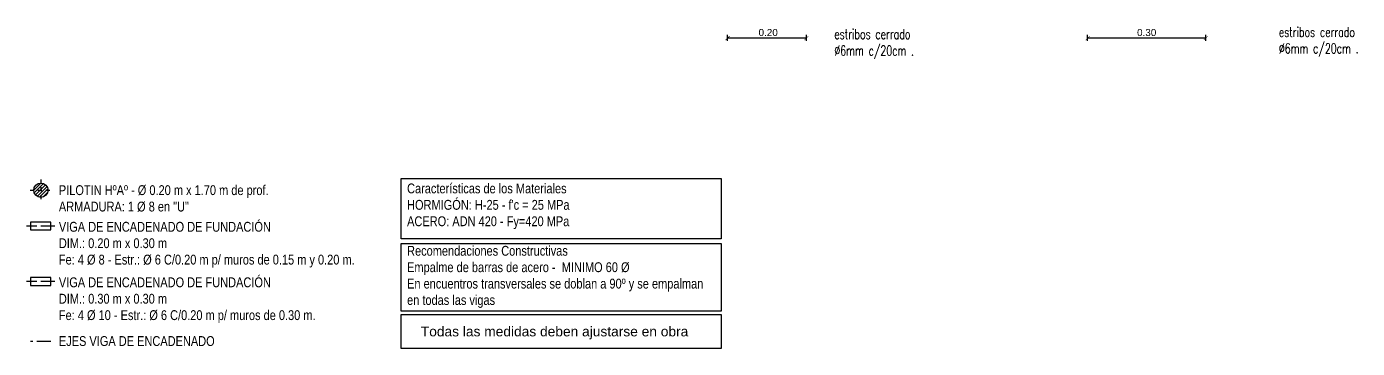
# Model space of a CAD drawing. Header units: millimetres. Extents: x 157 to 449, y 13 to 189.
# Drawn here: x 238.98 to 272.79, y 91.96 to 100.13 of the extents above; entities that cross this region are included whole.
import ezdxf

# ---------------------------------------------------------------- set-up
doc = ezdxf.new("R2010")
doc.units = ezdxf.units.MM
doc.header["$LTSCALE"] = 0.1
doc.header["$MEASUREMENT"] = 0
doc.header["$PDMODE"] = 3
doc.header["$PDSIZE"] = 0.1
doc.linetypes.add('ACAD_ISO02W100', pattern=[15, 12, -3])
doc.linetypes.add('ACAD_ISO04W100', pattern=[30, 24, -3, 0, -3])
doc.layers.get('DEFPOINTS').update_dxf_attribs({"color": 1})
for name, color, linetype in [('01', 1, 'Continuous'), ('Cotas', 1, 'Continuous'), ('ESTRUCTURAS', 3, 'Continuous'), ('pilotín', 6, 'Continuous'), ('POLILINEA SUP', 150, 'Continuous'), ('vigas de encadenado', 2, 'Continuous')]:
    doc.layers.add(name, color=color, linetype=linetype)
doc.layers.add('referencias', color=1, linetype='Continuous', lineweight=5)
doc.styles.add('ARIAL', font='arial.ttf', dxfattribs={"height": 0.18})
doc.styles.add('Arial30', font='arial.ttf', dxfattribs={"width": 0.8, "height": 0.3})
doc.styles.add('COTAS', font='ROMANS.shx', dxfattribs={"width": 0.7})
doc.dimstyles.new('100', dxfattribs={"dimtxt": 0.2, "dimasz": 0.1, "dimexe": 0.08, "dimexo": 0, "dimgap": 0.05, "dimtad": 1, "dimzin": 1, "dimtxsty": 'ARIAL', "dimblk": 'ARCHTICK', "dimcen": 2.5, "dimadec": 0, "dimazin": 0, "dimtfac": 1, "dimtix": 1, "dimtmove": 0, "dimatfit": 3, "dimfxl": 0.08, "dimfxlon": 1, "dimarcsym": 0})

# ---------------------------------------------------------------- blocks, each defined once
blk = doc.blocks.new('pilotín')
at = {"layer": '01', "ltscale": 0.1}
h = blk.add_hatch(dxfattribs=at)
h.set_pattern_fill('LINE,_O', color=256, scale=0.01, angle=45)
h.set_pattern_definition([(45, (-145.452434, -127.2089), (-0.0224506403, 0.0224506403), [])])
h.paths.add_polyline_path([(0, 0), (0, 0.1, 0.414214), (-0.1, 0)])
h.paths.add_polyline_path([(0.1, 0, 0.414214), (0, 0.1), (0, 0)])
h.paths.add_polyline_path([(0, -0.1, 0.414214), (0.1, 0), (0, 0)])
h.paths.add_polyline_path([(0, 0), (-0.1, 0, 0.414214), (0, -0.1)])
at = {"layer": '01', "linetype": 'ACAD_ISO04W100', "ltscale": 0.0025}
for p, q in [((-0.15, 0), (0.15, 0)), ((0, 0.15), (0, -0.15))]:
    blk.add_line(p, q, dxfattribs=at)
at = {"layer": 'pilotín'}
blk.add_circle((0, 0), 0.1, dxfattribs=at)
blk = doc.blocks.new('_ARCHTICK')
at = {"color": 0, "linetype": 'ByBlock', "const_width": 0.15}
blk.add_lwpolyline([(-0.5, -0.5), (0.5, 0.5)], dxfattribs=at)
blk = doc.blocks.new('*D437')
at = {"layer": 'Cotas', "color": 0, "lineweight": -2, "transparency": 16777216}
for p, q in [((256.792, 99.771), (256.792, 99.918)), ((258.792, 99.838), (256.792, 99.838)), ((258.792, 99.771), (258.792, 99.918))]:
    blk.add_line(p, q, dxfattribs=at)
at = {"layer": 'DEFPOINTS', "color": 0, "transparency": 16777216}
for p in [(256.792, 99.838), (256.792, 99.771), (258.792, 99.771)]:
    blk.add_point(p, dxfattribs=at)
at = {"layer": 'Cotas', "color": 0, "lineweight": -2, "transparency": 16777216, "xscale": 0.1, "yscale": 0.1, "zscale": 0.1, "rotation": 180}
blk.add_blockref('_ARCHTICK', (256.792, 99.838), dxfattribs=at)
at = {"layer": 'Cotas', "color": 0, "lineweight": -2, "transparency": 16777216, "xscale": 0.1, "yscale": 0.1, "zscale": 0.1}
blk.add_blockref('_ARCHTICK', (258.792, 99.838), dxfattribs=at)
at = {"layer": 'Cotas', "color": 0, "transparency": 16777216, "insert": (257.823, 99.98), "char_height": 0.18, "attachment_point": 5, "style": 'ARIAL'}
blk.add_mtext('0.20', dxfattribs=at)
blk = doc.blocks.new('*D435')
at = {"layer": 'Cotas', "color": 0, "lineweight": -2, "transparency": 16777216}
for p, q in [((265.938, 99.771), (265.938, 99.918)), ((268.938, 99.838), (265.938, 99.838)), ((268.938, 99.771), (268.938, 99.918))]:
    blk.add_line(p, q, dxfattribs=at)
at = {"layer": 'DEFPOINTS', "color": 0, "transparency": 16777216}
for p in [(265.938, 99.838), (265.938, 99.771), (268.938, 99.771)]:
    blk.add_point(p, dxfattribs=at)
at = {"layer": 'Cotas', "color": 0, "lineweight": -2, "transparency": 16777216, "xscale": 0.1, "yscale": 0.1, "zscale": 0.1, "rotation": 180}
blk.add_blockref('_ARCHTICK', (265.938, 99.838), dxfattribs=at)
at = {"layer": 'Cotas', "color": 0, "lineweight": -2, "transparency": 16777216, "xscale": 0.1, "yscale": 0.1, "zscale": 0.1}
blk.add_blockref('_ARCHTICK', (268.938, 99.838), dxfattribs=at)
at = {"layer": 'Cotas', "color": 0, "transparency": 16777216, "insert": (267.438, 99.98), "char_height": 0.18, "attachment_point": 5, "style": 'ARIAL'}
blk.add_mtext('0.30', dxfattribs=at)

msp = doc.modelspace()

# ---------------------------------------------------------------- linework, layer by layer
at = {"layer": 'ESTRUCTURAS'}
for points in [[(248.5011, 96.2768), (256.6268, 96.2768), (256.6268, 94.7398), (248.5011, 94.7398)], [(248.5011, 94.6202), (256.6268, 94.6202), (256.6268, 92.9042), (248.5011, 92.9042)], [(248.5011, 92.8188), (256.6268, 92.8188), (256.6268, 91.9603), (248.5011, 91.9603)]]:
    msp.add_lwpolyline(points, close=True, dxfattribs=at)
at = {"layer": 'POLILINEA SUP', "linetype": 'ACAD_ISO02W100', "ltscale": 0.3}
for p, q in [((239.7037, 95.0666), (238.9846, 95.0666)), ((239.7037, 93.6568), (238.9846, 93.6568)), ((239.6037, 92.1345), (239.0846, 92.1345))]:
    msp.add_line(p, q, dxfattribs=at)
at = {"layer": 'vigas de encadenado', "color": 2}
for points in [[(239.6037, 95.1666), (239.0846, 95.1666), (239.0846, 94.9666), (239.6037, 94.9666), (239.6037, 95.1666)], [(239.6037, 93.7568), (239.0846, 93.7568), (239.0846, 93.5568), (239.6037, 93.5568), (239.6037, 93.7568)]]:
    msp.add_lwpolyline(points, dxfattribs=at)

# ---------------------------------------------------------------- block references
at = {"layer": 'POLILINEA SUP', "xscale": 1.820526377305192, "yscale": 1.820526377305192, "zscale": 1.820526377305192}
msp.add_blockref('pilotín', (239.3464, 95.977), dxfattribs=at)

# ---------------------------------------------------------------- texts
at = {"layer": 'ESTRUCTURAS', "style": 'Arial30'}
msp.add_text('Todas las medidas deben ajustarse en obra', height=0.25, dxfattribs=at).set_placement((248.999, 92.2651))
at = {"layer": 'ESTRUCTURAS', "char_height": 0.25, "attachment_point": 1, "style": 'Arial30'}
for s, insert, width in [('{\\fArial|b0|i0|c238|p34;PILOTIN HºAº} - {\\fArial|b0|i0|c238|p34;%%C }0.20 {\\fArial|b0|i0|c238|p34;m x }1.70 {\\fArial|b0|i0|c238|p34;m} de prof.{\\fArial|b0|i0|c238|p34;\\PARMADURA: }1 {\\fArial|b0|i0|c238|p34;%%C} 8 en "U"', (239.8037, 96.103), 10.885709), ("Características de los Materiales\\PHORMIGÓN: H-25 - f'c = 25 MPa\\PACERO: ADN 420 - Fy=420 MPa ", (248.6495, 96.1467), 7.8599), ('{\\fArial|b0|i0|c238|p34;VIGA DE ENCADENADO DE FUNDACI}Ó{\\fArial|b0|i0|c238|p34;N\\PDIM.: }0.2{\\fArial|b0|i0|c238|p34;0} {\\fArial|b0|i0|c238|p34;m x }0.3{\\fArial|b0|i0|c238|p34;0} {\\fArial|b0|i0|c238|p34;m\\PFe: 4} {\\fArial|b0|i0|c238|p34;%%C} {\\fArial|b0|i0|c238|p34;8} {\\fArial|b0|i0|c238|p34;-} E{\\fArial|b0|i0|c238|p34;str.:} {\\fArial|b0|i0|c238|p34;%%C} {\\fArial|b0|i0|c238|p34;6} {\\fArial|b0|i0|c238|p34;C/}0.{\\fArial|b0|i0|c238|p34;20} {\\fArial|b0|i0|c238|p34;m} p/ muros de 0.15 m y 0.20 m.', (239.8037, 95.1726), 10.885709), ('Recomendaciones Constructivas\\PEmpalme de barras de acero -  MINIMO 60 %%C\\PEn encuentros transversales se doblan a 90º y se empalman en todas las vigas', (248.6495, 94.5632), 7.8599), ('{\\fArial|b0|i0|c238|p34;VIGA DE ENCADENADO DE FUNDACI}Ó{\\fArial|b0|i0|c238|p34;N\\PDIM.: }0.30 {\\fArial|b0|i0|c238|p34;m x }0.3{\\fArial|b0|i0|c238|p34;0} {\\fArial|b0|i0|c238|p34;m\\PFe: 4} {\\fArial|b0|i0|c238|p34;%%C} 10 {\\fArial|b0|i0|c238|p34;-} E{\\fArial|b0|i0|c238|p34;str.:} {\\fArial|b0|i0|c238|p34;%%C} {\\fArial|b0|i0|c238|p34;6} {\\fArial|b0|i0|c238|p34;C/}0.{\\fArial|b0|i0|c238|p34;20} {\\fArial|b0|i0|c238|p34;m} p/ muros de 0.30 m.', (239.8037, 93.7627), 10.885709), ('EJES VIGA DE ENCADENADO', (239.8041, 92.2714), 10.885709)]:
    msp.add_mtext(s, dxfattribs=dict(at, insert=insert, width=width))
at = {"layer": 'referencias', "color": 2, "char_height": 0.25, "attachment_point": 1, "style": 'COTAS'}
for insert in [(259.5028, 100.0638), (270.7954, 100.1181)]:
    msp.add_mtext('{\\C256;estribos cerrado\\P%%C6mm c/20cm .}', dxfattribs=dict(at, insert=insert))

# ---------------------------------------------------------------- dimensions: what is measured, and where the dimension line sits
at = {"layer": 'Cotas'}
for base, p1, p2, text, picture, middle in [((256.7917, 99.8378), (258.7917, 99.7709), (256.7917, 99.7709), '0.20', '*D437', (257.8226, 99.8378)), ((265.9377, 99.8378), (268.9377, 99.7709), (265.9377, 99.7709), '0.30', '*D435', (267.4377, 99.8378))]:
    dim = msp.add_linear_dim(base=base, p1=p1, p2=p2, angle=180, text=text, dimstyle='100', dxfattribs=at)
    dim.commit()
    dim.dimension.update_dxf_attribs({"geometry": picture, "text_midpoint": middle, "dimtype": 160})

doc.saveas('drawing.dxf')
